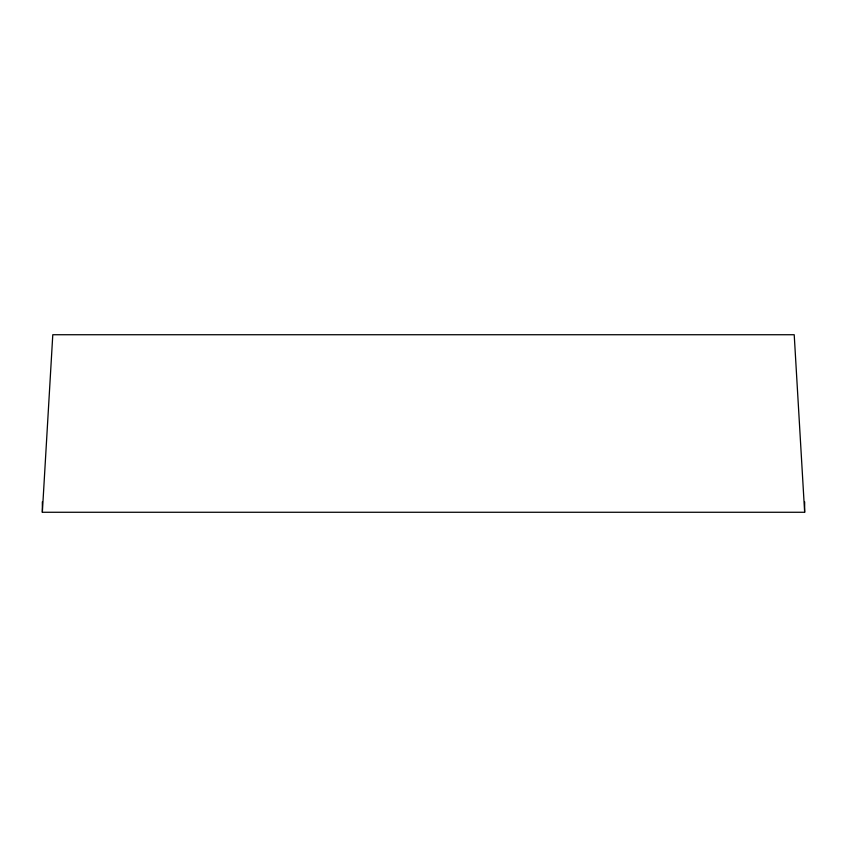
<?xml version="1.0" encoding="UTF-8"?>
<svg xmlns="http://www.w3.org/2000/svg" width="847" height="847" viewBox="0 0 847 847"><rect width="100%" height="100%" fill="white"/><g stroke="black" fill="none" stroke-linecap="round" stroke-linejoin="round"><path stroke-width="1.27" d="M42.35 512.266L52.789 334.734L794.211 334.734L804.65 512.266L42.35 512.266L42.35 501.816M804.65 501.816L804.65 512.266"/></g></svg>
